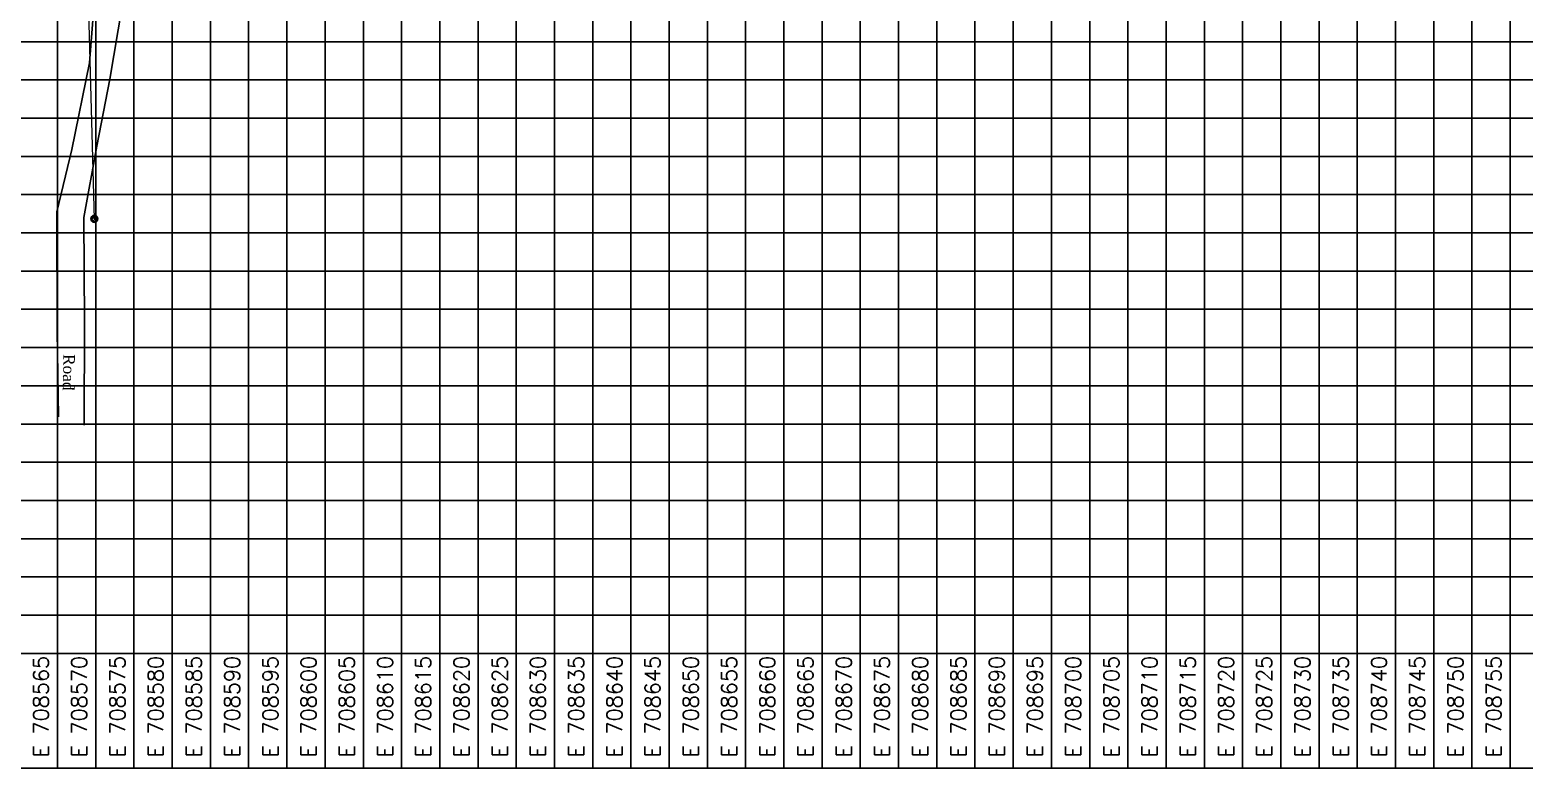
# Model space of a CAD drawing. Header units: millimetres. Extents: x 708400 to 708940, y 1331410 to 1331890.
# Drawn here: x 708561.4 to 708756.8, y 1331410 to 1331506.5 of the extents above; entities that cross this region are included whole.
import ezdxf
from ezdxf.enums import TextEntityAlignment as Align

# ---------------------------------------------------------------- set-up
doc = ezdxf.new("R2010")
doc.units = ezdxf.units.MM
for name, color, linetype in [('ELECTRIC LINE', 221, 'Continuous'), ('Electric Pole', 7, 'Continuous'), ('grid', 4, 'Continuous'), ('Road', 24, 'Continuous'), ('TEXT', 7, 'Continuous')]:
    doc.layers.add(name, color=color, linetype=linetype)
doc.styles.add('RS', font='romans.shx', dxfattribs={"height": 5})
doc.styles.add('TR', font='times.ttf')
doc.linetypes.add('POWER', pattern='A,10,-0.2,[131,ltypeshp.shx,S=0.4,R=0,X=-0.2,Y=0],-0.2,[131,ltypeshp.shx,S=0.4,R=180,X=1.2,Y=0],-1.2,-0.2,[131,ltypeshp.shx,S=0.4,R=0,X=-0.2,Y=0],-0.2,[131,ltypeshp.shx,S=0.4,R=180,X=1.2,Y=0],-1.2,-0.2,[131,ltypeshp.shx,S=0.4,R=0,X=-0.2,Y=0],-0.2,[131,ltypeshp.shx,S=0.4,R=180,X=1.2,Y=0],-1.2', length=14.8)

# ---------------------------------------------------------------- blocks, each defined once
blk = doc.blocks.new('e')
at = {"layer": 'Electric Pole'}
h = blk.add_hatch(color=1, dxfattribs=at)
edge = h.paths.add_edge_path(flags=16)
edge.add_arc((0, 0), 1.32, 0, 360)
edge = h.paths.add_edge_path()
edge.add_arc((0, 0), 1.52, 0, 360)
at = {"layer": 'Electric Pole', "color": 1}
for radius in [1.52, 1.32]:
    blk.add_circle((0, 0), radius, dxfattribs=at)
at = {"layer": 'Electric Pole', "style": 'RS'}
blk.add_text('EP', height=1.4, dxfattribs=at).set_placement((-1.27, -0.74))

msp = doc.modelspace()

# ---------------------------------------------------------------- linework, layer by layer
msp.add_lwpolyline([(708400, 1331410), (708940, 1331410), (708940, 1331890), (708400, 1331890)], close=True)
at = {"layer": 'ELECTRIC LINE', "linetype": 'POWER', "lineweight": 5, "ltscale": 0.35, "elevation": 921.77}
msp.add_lwpolyline([(708562.48, 1331756.34), (708564.24, 1331723.58), (708564.86, 1331692.26), (708565.6, 1331660.03), (708566.35, 1331621.57), (708567.16, 1331585.9), (708568.14, 1331552.41), (708568.73, 1331520.14), (708569.79, 1331481.81)], dxfattribs=at)
at = {"layer": 'grid'}
for p, q in [((708565, 1331410), (708565, 1331890)), ((708570, 1331410), (708570, 1331890)), ((708575, 1331410), (708575, 1331890)), ((708580, 1331410), (708580, 1331890)), ((708585, 1331410), (708585, 1331890)), ((708590, 1331410), (708590, 1331890)), ((708595, 1331410), (708595, 1331890)), ((708600, 1331410), (708600, 1331890)), ((708605, 1331410), (708605, 1331890)), ((708610, 1331410), (708610, 1331890)), ((708615, 1331410), (708615, 1331890)), ((708620, 1331410), (708620, 1331890)), ((708625, 1331410), (708625, 1331890)), ((708630, 1331410), (708630, 1331890)), ((708635, 1331410), (708635, 1331890)), ((708640, 1331410), (708640, 1331890)), ((708645, 1331410), (708645, 1331890)), ((708650, 1331410), (708650, 1331890)), ((708655, 1331410), (708655, 1331890)), ((708660, 1331410), (708660, 1331890)), ((708665, 1331410), (708665, 1331890)), ((708670, 1331410), (708670, 1331890)), ((708675, 1331410), (708675, 1331890)), ((708680, 1331410), (708680, 1331890)), ((708685, 1331410), (708685, 1331890)), ((708690, 1331410), (708690, 1331890)), ((708695, 1331410), (708695, 1331890)), ((708700, 1331410), (708700, 1331890)), ((708705, 1331410), (708705, 1331890)), ((708710, 1331410), (708710, 1331890)), ((708715, 1331410), (708715, 1331890)), ((708720, 1331410), (708720, 1331890)), ((708725, 1331410), (708725, 1331890)), ((708730, 1331410), (708730, 1331890)), ((708735, 1331410), (708735, 1331890)), ((708740, 1331410), (708740, 1331890)), ((708745, 1331410), (708745, 1331890)), ((708750, 1331410), (708750, 1331890)), ((708755, 1331410), (708755, 1331890)), ((708400, 1331505), (708845, 1331505)), ((708400, 1331500), (708845, 1331500)), ((708400, 1331495), (708845, 1331495)), ((708400, 1331490), (708845, 1331490)), ((708400, 1331485), (708845, 1331485)), ((708400, 1331480), (708845, 1331480)), ((708400, 1331475), (708845, 1331475)), ((708400, 1331470), (708845, 1331470)), ((708400, 1331465), (708845, 1331465)), ((708400, 1331460), (708845, 1331460)), ((708400, 1331455), (708845, 1331455)), ((708400, 1331450), (708845, 1331450)), ((708400, 1331445), (708845, 1331445)), ((708400, 1331440), (708845, 1331440)), ((708400, 1331435), (708845, 1331435)), ((708400, 1331430), (708845, 1331430)), ((708400, 1331425), (708845, 1331425))]:
    msp.add_line(p, q, dxfattribs=at)
at = {"layer": 'Road'}
for points, elevation in [([(708565.12, 1331455.92), (708564.97, 1331467.14), (708564.89, 1331482.73), (708566.89, 1331490.88), (708569.19, 1331502.23), (708570.25, 1331515.63), (708569.55, 1331529.02), (708569.68, 1331538.88), (708569.41, 1331552.23), (708568.72, 1331564.25), (708568.39, 1331575.98), (708568.55, 1331585.53), (708568.62, 1331592.19), (708568.59, 1331601.62), (708568.93, 1331614.35), (708568.57, 1331621.45), (708568.3, 1331630.15), (708567.33, 1331644.11), (708566.94, 1331659.82)], 694.94), ([(708571.96, 1331659.82), (708572.62, 1331644.74), (708572.32, 1331629.4), (708572.89, 1331621.54), (708573.42, 1331601.44), (708573.48, 1331591.49), (708573.4, 1331586.12), (708573.17, 1331575.41), (708573.25, 1331564.59), (708572.86, 1331551.85), (708573.91, 1331539.47), (708573.97, 1331528.41), (708574.55, 1331516.16), (708571.86, 1331500.11), (708570.14, 1331491.35), (708568.46, 1331481.99), (708568.52, 1331468.32), (708568.5, 1331454.85)], 689.67)]:
    msp.add_lwpolyline(points, dxfattribs=dict(at, elevation=elevation))

# ---------------------------------------------------------------- block references
at = {"layer": 'Electric Pole', "lineweight": 5, "xscale": 0.3000000000465661, "yscale": 0.3000000000465661, "zscale": 0.5}
msp.add_blockref('e', (708569.81, 1331481.83, 921.77), dxfattribs=at)

# ---------------------------------------------------------------- texts
at = {"layer": 'grid', "style": 'RS'}
for s, p in [('E 708565', (708564.44, 1331411.39)), ('E 708570', (708569.44, 1331411.39)), ('E 708575', (708574.44, 1331411.39)), ('E 708580', (708579.44, 1331411.39)), ('E 708585', (708584.44, 1331411.39)), ('E 708590', (708589.44, 1331411.39)), ('E 708595', (708594.44, 1331411.39)), ('E 708600', (708599.44, 1331411.39)), ('E 708605', (708604.44, 1331411.39)), ('E 708610', (708609.44, 1331411.39)), ('E 708615', (708614.44, 1331411.39)), ('E 708620', (708619.44, 1331411.39)), ('E 708625', (708624.44, 1331411.39)), ('E 708630', (708629.44, 1331411.39)), ('E 708635', (708634.44, 1331411.39)), ('E 708640', (708639.44, 1331411.39)), ('E 708645', (708644.44, 1331411.39)), ('E 708650', (708649.44, 1331411.39)), ('E 708655', (708654.44, 1331411.39)), ('E 708660', (708659.44, 1331411.39)), ('E 708665', (708664.44, 1331411.39)), ('E 708670', (708669.44, 1331411.39)), ('E 708675', (708674.44, 1331411.39)), ('E 708680', (708679.44, 1331411.39)), ('E 708685', (708684.44, 1331411.39)), ('E 708690', (708689.44, 1331411.39)), ('E 708695', (708694.44, 1331411.39)), ('E 708700', (708699.44, 1331411.39)), ('E 708705', (708704.44, 1331411.39)), ('E 708710', (708709.44, 1331411.39)), ('E 708715', (708714.44, 1331411.39)), ('E 708720', (708719.44, 1331411.39)), ('E 708725', (708724.44, 1331411.39)), ('E 708730', (708729.44, 1331411.39)), ('E 708735', (708734.44, 1331411.39)), ('E 708740', (708739.44, 1331411.39)), ('E 708745', (708744.44, 1331411.39)), ('E 708750', (708749.44, 1331411.39)), ('E 708755', (708754.44, 1331411.39))]:
    msp.add_text(s, height=2, rotation=90, dxfattribs=at).set_placement(p, align=Align.BOTTOM_LEFT)
at = {"layer": 'TEXT', "color": 0, "style": 'TR'}
msp.add_text('Road', height=1.5, rotation=268.5397, dxfattribs=at).set_placement((708565.79, 1331464.17, 2973.78))

doc.saveas('drawing.dxf')
